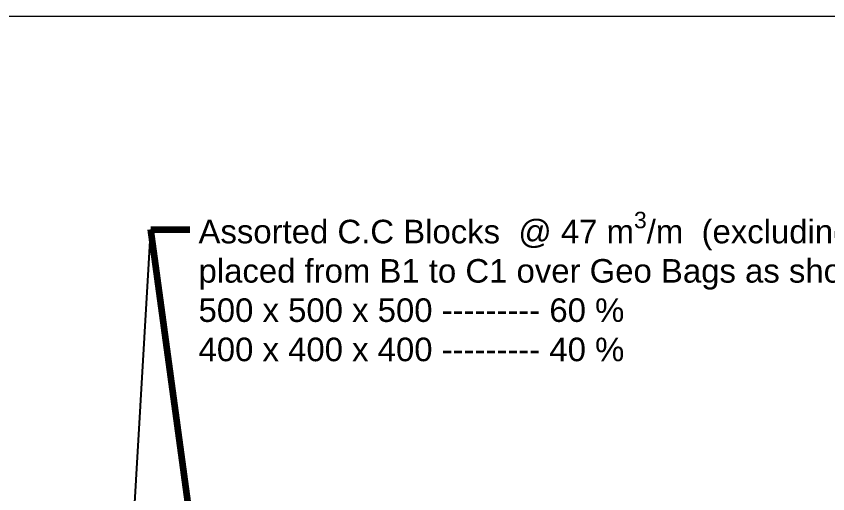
# Model space of a CAD drawing. Header units: inches. Extents: x 15 to 141071, y -30183 to 14738.
# Drawn here: x 70697.5 to 70735.02, y -9340.6 to -9318.55 of the extents above; entities that cross this region are included whole.
import ezdxf

# ---------------------------------------------------------------- set-up
doc = ezdxf.new("R2010")
doc.units = ezdxf.units.IN
doc.header["$MEASUREMENT"] = 0
doc.layers.add('LINE', color=7, linetype='Continuous')
doc.layers.add('Long Section Labels', color=7, linetype='Continuous', lineweight=9)
doc.styles.get("Standard").update_dxf_attribs({"font": 'arial.ttf'})
doc.dimstyles.get("Standard").update_dxf_attribs({"dimtxt": 0.18, "dimasz": 0.18, "dimexe": 0.18, "dimexo": 0.0625, "dimgap": 0.09, "dimtad": 0, "dimtih": 1, "dimtoh": 1, "dimdec": 4, "dimzin": 0, "dimdsep": 46, "dimtxsty": 'Standard', "dimcen": 0.09, "dimadec": 0, "dimazin": 0, "dimtfac": 1, "dimtdec": 4, "dimtofl": 0, "dimtmove": 0, "dimatfit": 3, "dimfxl": 1, "dimtolj": 1, "dimtzin": 0, "dimarcsym": 0})

msp = doc.modelspace()

# ---------------------------------------------------------------- linework, layer by layer
at = {"layer": 'Long Section Labels'}
msp.add_lwpolyline([(70571.846827, -9318.547084), (70763.191247, -9318.547084), (70763.191247, -9453.846723), (70571.846827, -9453.846723)], close=True, dxfattribs=at)

# ---------------------------------------------------------------- texts
at = {"layer": 'LINE', "color": 7, "lineweight": 20, "ltscale": 0.5, "insert": (70705.924406, -9327.576166), "char_height": 1.088423855, "width": 46.35266503, "attachment_point": 1}
msp.add_mtext('\\A1;Assorted C.C Blocks  @ 47 {\\C0;m\\H0.7x;\\S3^ ;\\H1.429x;/m}  (excluding void) to be dumped / placed from B1 to C1 over Geo Bags as shown.\\P500 x 500 x 500 --------- 60 %\\P400 x 400 x 400 --------- 40 %', dxfattribs=at)

# ---------------------------------------------------------------- leaders
at = {"linetype": 'ByBlock', "lineweight": 20, "ltscale": 0.5}
msp.add_leader([(70701.874011, -9360.041061), (70703.719584, -9328.392005)], dimstyle='Standard', override={"dimgap": 0.09, "dimtad": 0, "dimfxl": 700, "dimfxlon": 1}, dxfattribs=at)
msp.add_leader([(70701.874011, -9360.041061), (70703.719584, -9328.392005)], dimstyle='Standard', override={"dimgap": 0.09, "dimtad": 0, "dimfxl": 700, "dimfxlon": 1}, dxfattribs=at)
at = {"layer": 'LINE', "color": 7, "lineweight": 20, "ltscale": 0.5}
msp.add_leader([(70707.789031, -9358.341561), (70703.719584, -9328.392005), (70705.51615, -9328.392005)], dimstyle='Standard', override={"dimtxt": 1.2, "dimasz": 0.9, "dimclrd": 7, "dimclre": 7, "dimclrt": 7, "dimlwd": 65535, "dimlwe": 65535}, dxfattribs=at)
msp.add_leader([(70707.789031, -9358.341561), (70703.719584, -9328.392005), (70705.51615, -9328.392005)], dimstyle='Standard', override={"dimtxt": 1.2, "dimasz": 0.9, "dimclrd": 7, "dimclre": 7, "dimclrt": 7, "dimlwd": 65535, "dimlwe": 65535}, dxfattribs=at)

doc.saveas('drawing.dxf')
